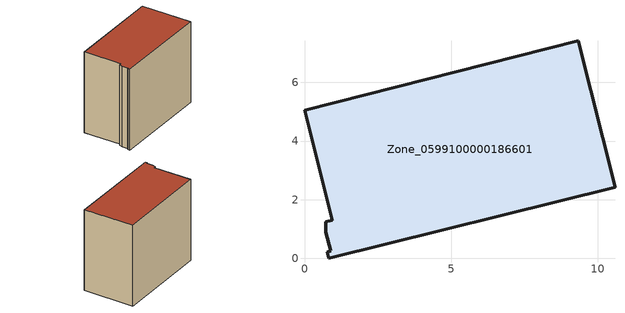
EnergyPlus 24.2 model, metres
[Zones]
Zone_0599100000186601
 floor ground (C_G): 0.94,1.29 0,5.05 9.35,7.42 10.6,2.42 0.84,0 0.78,0.21 0.89,0.25 0.73,0.89 0.73,1.24 z0
 wall outside (C_F): 0,5.05 0.94,1.29 0.73,1.24 0.73,0.89 0.89,0.25 0.78,0.21 0.84,0 10.6,2.42 9.35,7.42 0,5.05 z0:8.39
 roof outside (C_R): 0.73,1.24 0.73,0.89 0.89,0.25 0.78,0.21 0.84,0 10.6,2.42 9.35,7.42 0,5.05 0.94,1.29 z8.39
[BUILDING]
Pand.0599100000186601: North Axis=0; Terrain=City; Loads Convergence Tolerance Value=0.04; Temperature Convergence Tolerance Value=0.4; Solar Distribution=FullExterior; Maximum Number of Warmup Days=25; Minimum Number of Warmup Days=1
[Site:Location]
Rotterdam.The.Hague.AP_ZH_NLD Design_Conditions: Latitude=51.96; Longitude=4.45; Time Zone=1; Elevation=-4.5
[SITE:GROUNDTEMPERATURE:BUILDINGSURFACE]
18, 18, 18, 18, 18, 18, 18, 18, 18, 18, 18, 18
[MATERIAL] Thermal Absorptance=0.9; Solar Absorptance=0.7; Visible Absorptance=0.7
Name | Roughness | Thickness | Conductivity | Density | Specific Heat
G.TI.1975-1991 | MediumSmooth | 0.15 | 0.288461 | 540 | 1210
F.TI.1975-1991 | Rough | 0.3 | 0.230769 | 1920 | 840
R.TI.1975-1991 | MediumRough | 0.2 | 0.153846 | 1500 | 1000
[CONSTRUCTION]
C_G: G.TI.1975-1991
C_F: F.TI.1975-1991
C_R: R.TI.1975-1991
[ZONE]
Zone_0599100000186601: Type=1; Multiplier=1; Ceiling Height=Autocalculate; Volume=Autocalculate; Floor Area=autocalculate; Part of Total Floor Area=Yes
[ZONEINFILTRATION:DESIGNFLOWRATE]
Infil_Zone_0599100000186601: Zone or ZoneList or Space or SpaceList=Zone_0599100000186601; Schedule=AlwaysOn; Design Flow Rate Calculation Method=Flow/Area; Flow Rate per Floor Area=0.003; Constant Term Coefficient=1; Temperature Term Coefficient=0; Velocity Term Coefficient=0; Velocity Squared Term Coefficient=0
[HVACTEMPLATE:ZONE:IDEALLOADSAIRSYSTEM]
Zone_0599100000186601: Maximum Heating Supply Air Temperature=50; Minimum Cooling Supply Air Temperature=13; Maximum Heating Supply Air Humidity Ratio=0.0156; Minimum Cooling Supply Air Humidity Ratio=0.0077; Heating Limit=NoLimit; Cooling Limit=NoLimit; Dehumidification Control Type=ConstantSensibleHeatRatio; Cooling Sensible Heat Ratio=0.7; Dehumidification Setpoint=60; Humidification Control Type=None; Humidification Setpoint=30; Outdoor Air Method=None; Outdoor Air Flow Rate per Person=0.00944; Outdoor Air Flow Rate per Zone Floor Area=0; Outdoor Air Flow Rate per Zone=0; Demand Controlled Ventilation Type=None; Outdoor Air Economizer Type=NoEconomizer; Heat Recovery Type=None; Sensible Heat Recovery Effectiveness=0.7; Latent Heat Recovery Effectiveness=0.65
[ZONECONTROL:THERMOSTAT]
ThermostatControl_Zone_0599100000186601: Zone or ZoneList=Zone_0599100000186601; Control Type Schedule=DualSetpointControlType; Control 1=Thermostat_Zone_0599100000186601; Temperature Difference Between Cutout And Setpoint=0
[THERMOSTATSETPOINT:DUALSETPOINT]
Thermostat_Zone_0599100000186601: Heating Setpoint Temperature Schedule=HeatingSetpoint_Zone_0599100000186601; Cooling Setpoint Temperature Schedule=CoolingSetpoint_Zone_0599100000186601
[SCHEDULE:COMPACT]
HeatingSetpoint_Zone_0599100000186601: Through: 12/31, For: AllDays, Until: 24:00, 21
CoolingSetpoint_Zone_0599100000186601: Through: 12/31, For: AllDays, Until: 24:00, 24
DualSetpointControlType: Through: 12/31, For: AllDays, Until: 24:00, 4
AlwaysOn: Through: 12/31, For: AllDays, Until: 24:00, 1
